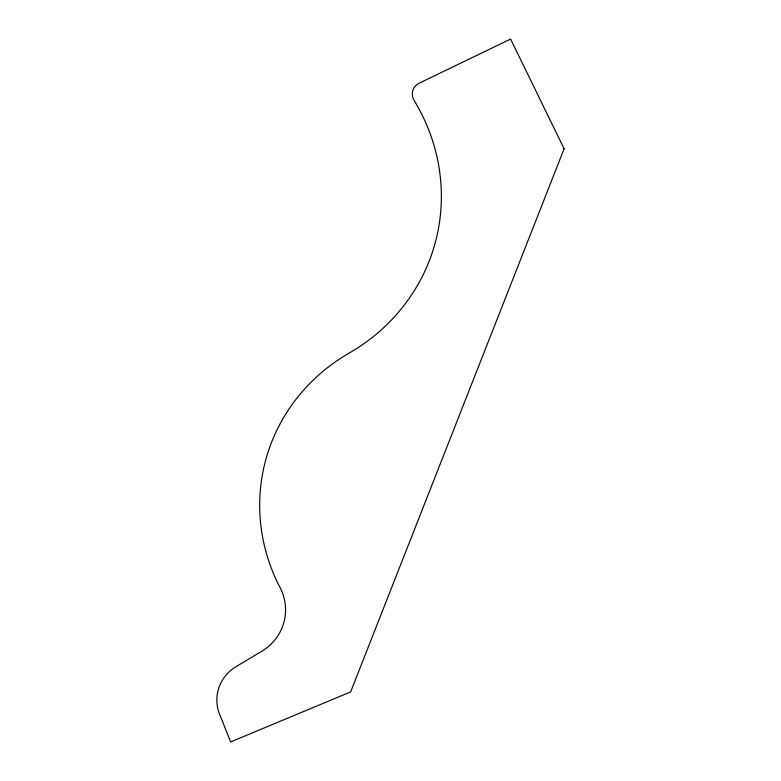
<?xml version="1.0" encoding="UTF-8"?>
<svg xmlns="http://www.w3.org/2000/svg" width="781" height="781" viewBox="0 0 781 781"><rect width="100%" height="100%" fill="white"/><g stroke="black" fill="none" stroke-linecap="round" stroke-linejoin="round"><path stroke-width="1.17" d="M564.107 148.79L350.649 691.898L230.61 741.95L220.867 717.309A43.121 40.592 13.8 0 1 236.194 666.544L261.655 651.325A53.323 50.199 13.8 0 0 278.651 584.881A193.952 182.598 13.8 0 1 349.908 352.661A199.643 187.957 13.8 0 0 414.115 100.437A13.306 12.525 13.8 0 1 419.28 83.147L510.608 39.05L564.107 148.79"/></g></svg>
